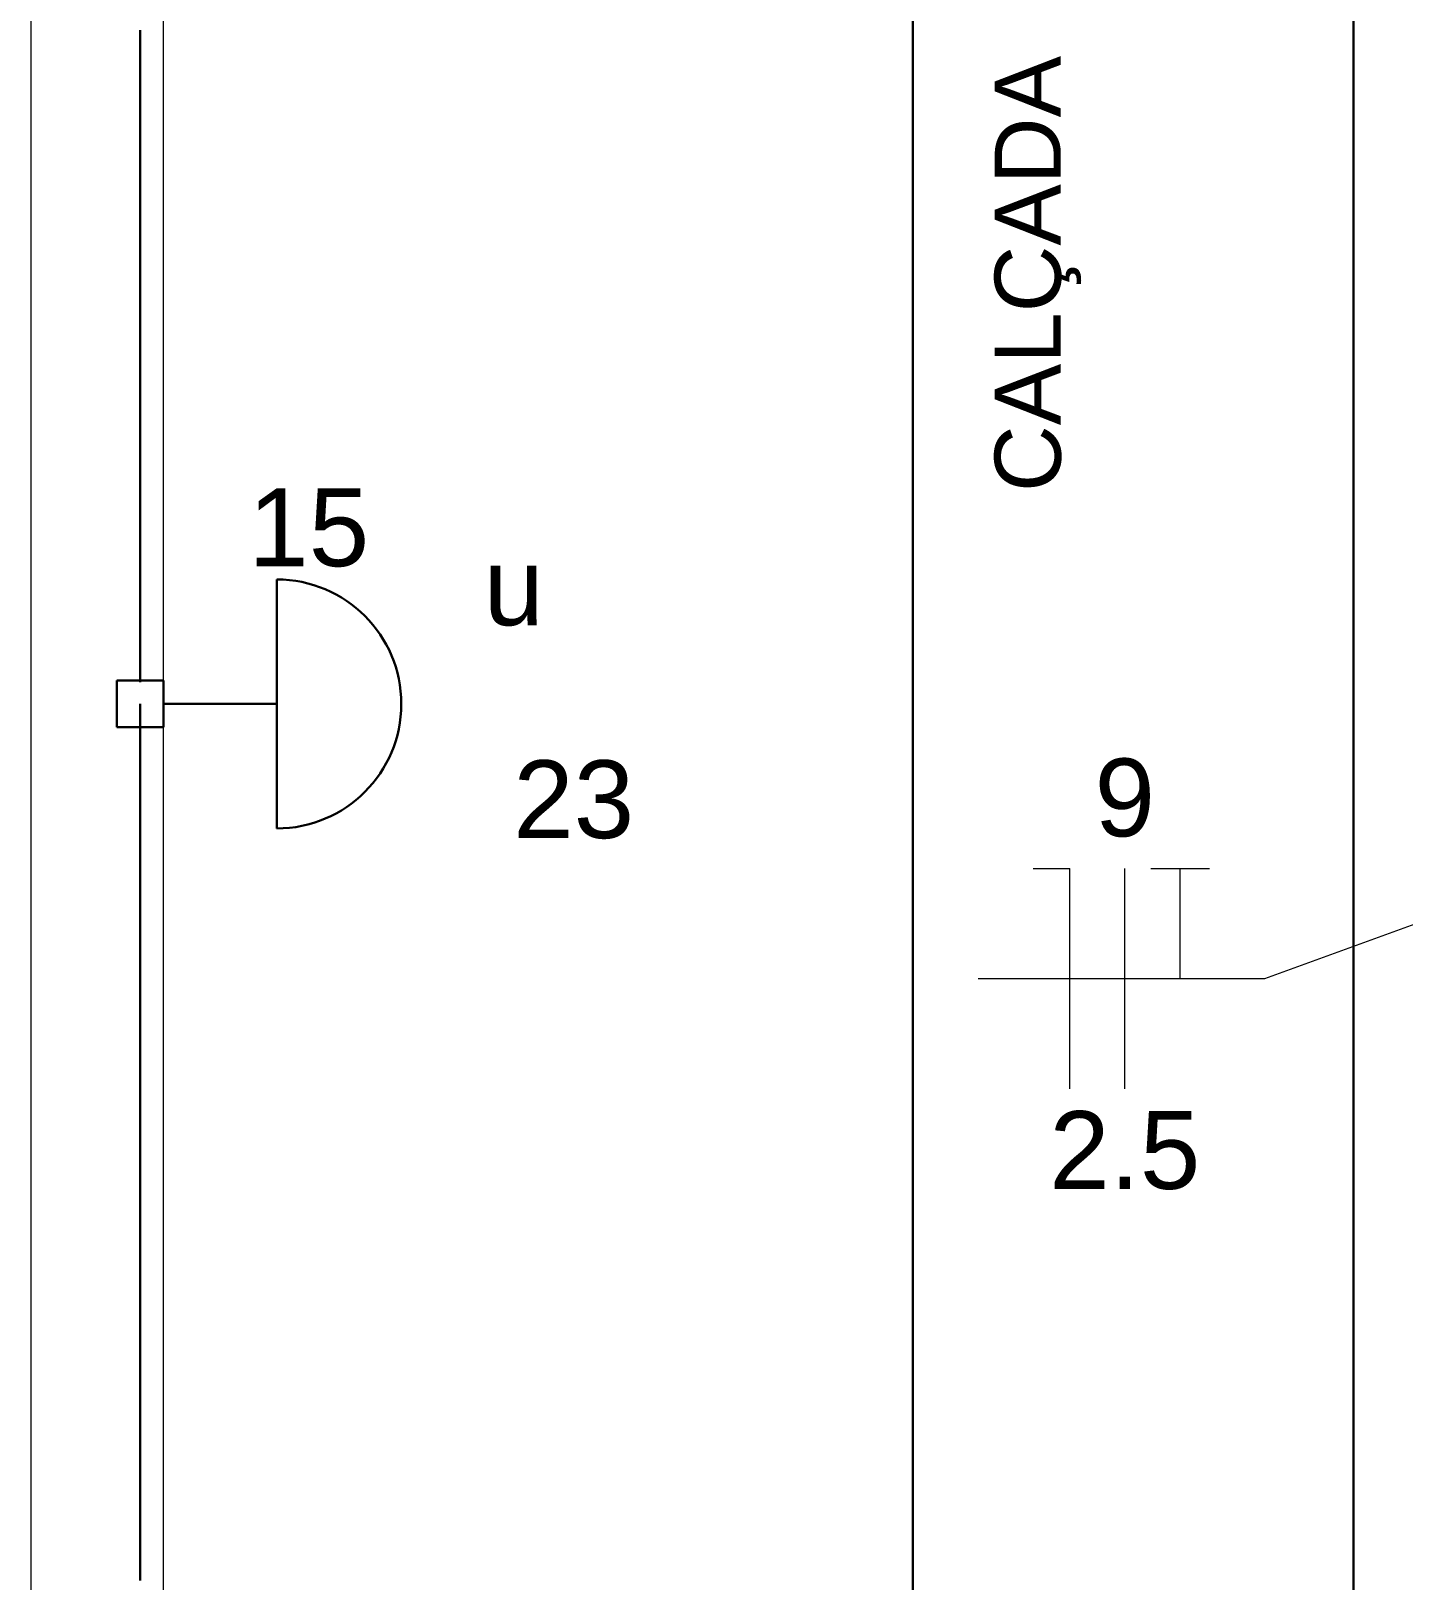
# Model space of a CAD drawing. Header units: millimetres. Extents: x 0 to 55.3, y 20.8 to 61.4.
# Drawn here: x 0 to 1.556, y 41.715 to 43.472 of the extents above; entities that cross this region are included whole.
import ezdxf

# ---------------------------------------------------------------- set-up
doc = ezdxf.new("R2010")
doc.units = ezdxf.units.MM
for name, color, linetype, lineweight in [('ARQ_-_ALV_5', 1, 'Continuous', 30), ('ARQ_-_CALÇADA', 1, 'Continuous', 30), ('ARQ_-_TXT__15', 54, 'Continuous', 5), ('EL-Condutos', 4, 'Continuous', 30), ('EL-Fios', 2, 'Continuous', 20), ('EL-Textos_fios', 2, 'Continuous', 20), ('EL-Textos_pontos', 2, 'Continuous', 30), ('LOTE', 7, 'Continuous', 20), ('P-SIMBOL', 3, 'Continuous', 30)]:
    doc.layers.add(name, color=color, linetype=linetype, lineweight=lineweight)
doc.styles.add('Arial', font='Arial')
doc.styles.add('simplex', font='Arial')

msp = doc.modelspace()

# ---------------------------------------------------------------- linework, layer by layer
at = {"layer": 'ARQ_-_ALV_5'}
msp.add_line((1.500002, 43.625499), (1.500002, 41.575499), dxfattribs=at)
at = {"layer": 'ARQ_-_CALÇADA', "flags": 128}
msp.add_lwpolyline([(0.150002, 35.725499), (1.000002, 35.725499), (1.000002, 48.425499), (11.300002, 48.425499), (11.300002, 49.425499), (14.000002, 49.425499), (14.000002, 34.475499), (14.850002, 34.475499)], dxfattribs=at)
at = {"layer": 'EL-Condutos', "linetype": 'Continuous', "flags": 128}
for points in [[(0.123702, 42.733458), (0.123702, 42.734474), (0.123702, 42.737431), (0.123702, 42.742199), (0.123702, 42.748644), (0.123702, 42.756633), (0.123702, 42.766035), (0.123702, 42.776718), (0.123702, 42.788547), (0.123702, 42.801392), (0.123702, 42.81512), (0.123702, 42.829598), (0.123702, 42.844693), (0.123702, 42.860274), (0.123702, 42.876208), (0.123702, 42.892362), (0.123702, 42.908604), (0.123702, 42.924802), (0.123702, 42.940823), (0.123702, 42.956534), (0.123702, 42.971804), (0.123702, 42.985601), (0.123702, 42.998927), (0.123702, 43.011814), (0.123702, 43.024295), (0.123702, 43.036401), (0.123702, 43.048164), (0.123702, 43.059617), (0.123702, 43.070792), (0.123702, 43.081721), (0.123702, 43.092436), (0.123702, 43.102969), (0.123702, 43.113352), (0.123702, 43.123617), (0.123702, 43.133797), (0.123702, 43.143923), (0.123702, 43.154028), (0.123702, 43.164144), (0.123702, 43.174302), (0.123702, 43.184536), (0.123702, 43.194876), (0.123702, 43.204679), (0.123702, 43.214597), (0.123702, 43.224621), (0.123702, 43.234744), (0.123702, 43.244957), (0.123702, 43.255254), (0.123702, 43.265626), (0.123702, 43.276065), (0.123702, 43.286565), (0.123702, 43.297116), (0.123702, 43.307711), (0.123702, 43.318343), (0.123702, 43.329003), (0.123702, 43.339684), (0.123702, 43.350378), (0.123702, 43.361077), (0.123702, 43.371774), (0.123702, 43.38246), (0.123702, 43.393128), (0.123702, 43.40377), (0.123702, 43.413717), (0.123702, 43.423635), (0.123702, 43.433528), (0.123702, 43.443397), (0.123702, 43.453244), (0.123702, 43.46307), (0.123702, 43.472879)], [(0.123673, 41.714117), (0.123673, 41.720295), (0.123673, 41.726473), (0.123673, 41.73265), (0.123673, 41.738827), (0.123673, 41.745005), (0.123674, 41.751182), (0.123674, 41.757358), (0.123674, 41.763535), (0.123674, 41.769711), (0.123674, 41.775887), (0.123675, 41.782063), (0.123675, 41.78861), (0.123675, 41.795158), (0.123675, 41.801705), (0.123675, 41.808253), (0.123675, 41.8148), (0.123676, 41.821347), (0.123676, 41.827894), (0.123676, 41.834442), (0.123676, 41.84099), (0.123676, 41.847538), (0.123677, 41.854087), (0.123677, 41.860637), (0.123677, 41.867187), (0.123677, 41.873738), (0.123677, 41.880289), (0.123678, 41.886842), (0.123678, 41.893395), (0.123678, 41.89995), (0.123678, 41.906506), (0.123678, 41.913063), (0.123679, 41.920035), (0.123679, 41.927009), (0.123679, 41.933984), (0.123679, 41.940959), (0.123679, 41.947934), (0.12368, 41.954909), (0.12368, 41.961883), (0.12368, 41.968856), (0.12368, 41.975828), (0.12368, 41.982799), (0.123681, 41.989767), (0.123681, 41.996734), (0.123681, 42.003697), (0.123681, 42.010657), (0.123681, 42.017615), (0.123682, 42.024568), (0.123682, 42.031517), (0.123682, 42.038462), (0.123682, 42.045402), (0.123682, 42.052337), (0.123683, 42.059719), (0.123683, 42.067096), (0.123683, 42.07447), (0.123683, 42.081842), (0.123684, 42.089214), (0.123684, 42.096587), (0.123684, 42.103962), (0.123684, 42.11134), (0.123684, 42.118724), (0.123685, 42.126115), (0.123685, 42.133514), (0.123685, 42.140922), (0.123685, 42.148342), (0.123685, 42.155774), (0.123686, 42.163219), (0.123686, 42.170681), (0.123686, 42.178158), (0.123686, 42.185654), (0.123687, 42.19317), (0.123687, 42.200706), (0.123687, 42.20877), (0.123687, 42.216854), (0.123687, 42.224951), (0.123688, 42.233056), (0.123688, 42.241164), (0.123688, 42.249267), (0.123688, 42.25736), (0.123689, 42.265438), (0.123689, 42.273494), (0.123689, 42.281522), (0.123689, 42.289517), (0.12369, 42.297473), (0.12369, 42.305383), (0.12369, 42.313242), (0.12369, 42.321045), (0.123691, 42.328784), (0.123691, 42.336454), (0.123691, 42.34405), (0.123691, 42.351564), (0.123691, 42.358993), (0.123692, 42.366828), (0.123692, 42.374582), (0.123692, 42.382279), (0.123692, 42.389943), (0.123693, 42.3976), (0.123693, 42.405273), (0.123693, 42.412986), (0.123693, 42.420764), (0.123693, 42.428631), (0.123694, 42.436612), (0.123694, 42.444731), (0.123694, 42.453012), (0.123694, 42.461479), (0.123695, 42.470157), (0.123695, 42.479071), (0.123695, 42.488243), (0.123695, 42.4977), (0.123696, 42.507465), (0.123696, 42.517562), (0.123696, 42.528016), (0.123697, 42.539585), (0.123697, 42.551489), (0.123697, 42.563627), (0.123698, 42.5759), (0.123698, 42.588206), (0.123699, 42.600445), (0.123699, 42.612517), (0.123699, 42.624322), (0.1237, 42.635759), (0.1237, 42.646728), (0.1237, 42.657129), (0.1237, 42.666861), (0.123701, 42.675824), (0.123701, 42.683917), (0.123701, 42.691041), (0.123701, 42.697094), (0.123701, 42.701977), (0.123702, 42.705589), (0.123702, 42.70783), (0.123702, 42.708599)]]:
    msp.add_lwpolyline(points, dxfattribs=at)
at = {"layer": 'EL-Fios'}
for p, q in [((1.136507, 42.521749), (1.178172, 42.521749)), ((1.178172, 42.271749), (1.178172, 42.521749)), ((1.240672, 42.271749), (1.240672, 42.521749)), ((1.269837, 42.521749), (1.336507, 42.521749)), ((1.303172, 42.396749), (1.303172, 42.521749))]:
    msp.add_line(p, q, dxfattribs=at)
at = {"layer": 'EL-Textos_fios'}
for p, q in [((1.622497, 42.477949), (1.399007, 42.396749)), ((1.399007, 42.396749), (1.074007, 42.396749))]:
    msp.add_line(p, q, dxfattribs=at)
at = {"layer": 'LOTE'}
for p, q in [((0.000002, 54.075499), (0.000002, 29.075499)), ((0.150002, 53.925499), (0.150002, 29.225499))]:
    msp.add_line(p, q, dxfattribs=at)
at = {"layer": 'P-SIMBOL'}
for p, q in [((0.278716, 42.849849), (0.278716, 42.567349)), ((0.097182, 42.682099), (0.097182, 42.735099)), ((0.097182, 42.735099), (0.150222, 42.735099)), ((0.150222, 42.735099), (0.150222, 42.682099)), ((0.278716, 42.708599), (0.150222, 42.708599)), ((0.150222, 42.682099), (0.097182, 42.682099))]:
    msp.add_line(p, q, dxfattribs=at)
msp.add_arc((0.278716, 42.708599), 0.14125, 270, 90, dxfattribs=at)

# ---------------------------------------------------------------- texts
at = {"layer": 'ARQ_-_TXT__15', "color": 1, "insert": (1.191002, 43.196499), "char_height": 0.075, "width": 0.63, "attachment_point": 8, "rotation": 90.00021, "line_spacing_factor": 0.798, "style": 'simplex'}
msp.add_mtext('CALÇADA', dxfattribs=at)
at = {"layer": 'EL-Textos_fios', "char_height": 0.08825, "attachment_point": 8, "line_spacing_factor": 0.798, "style": 'Arial'}
for s, insert, width in [('9', (1.240502, 42.557121), 0.1059), ('2.5', (1.240502, 42.157121), 0.3177)]:
    msp.add_mtext(s, dxfattribs=dict(at, insert=insert, width=width))
at = {"layer": 'EL-Textos_pontos', "char_height": 0.08825, "attachment_point": 8, "line_spacing_factor": 0.798, "style": 'Arial'}
for s, insert, width in [('15', (0.315002, 42.863621), 0.2118), ('u', (0.547502, 42.796621), 0.1059), ('23', (0.615502, 42.555121), 0.2118)]:
    msp.add_mtext(s, dxfattribs=dict(at, insert=insert, width=width))

doc.saveas('drawing.dxf')
